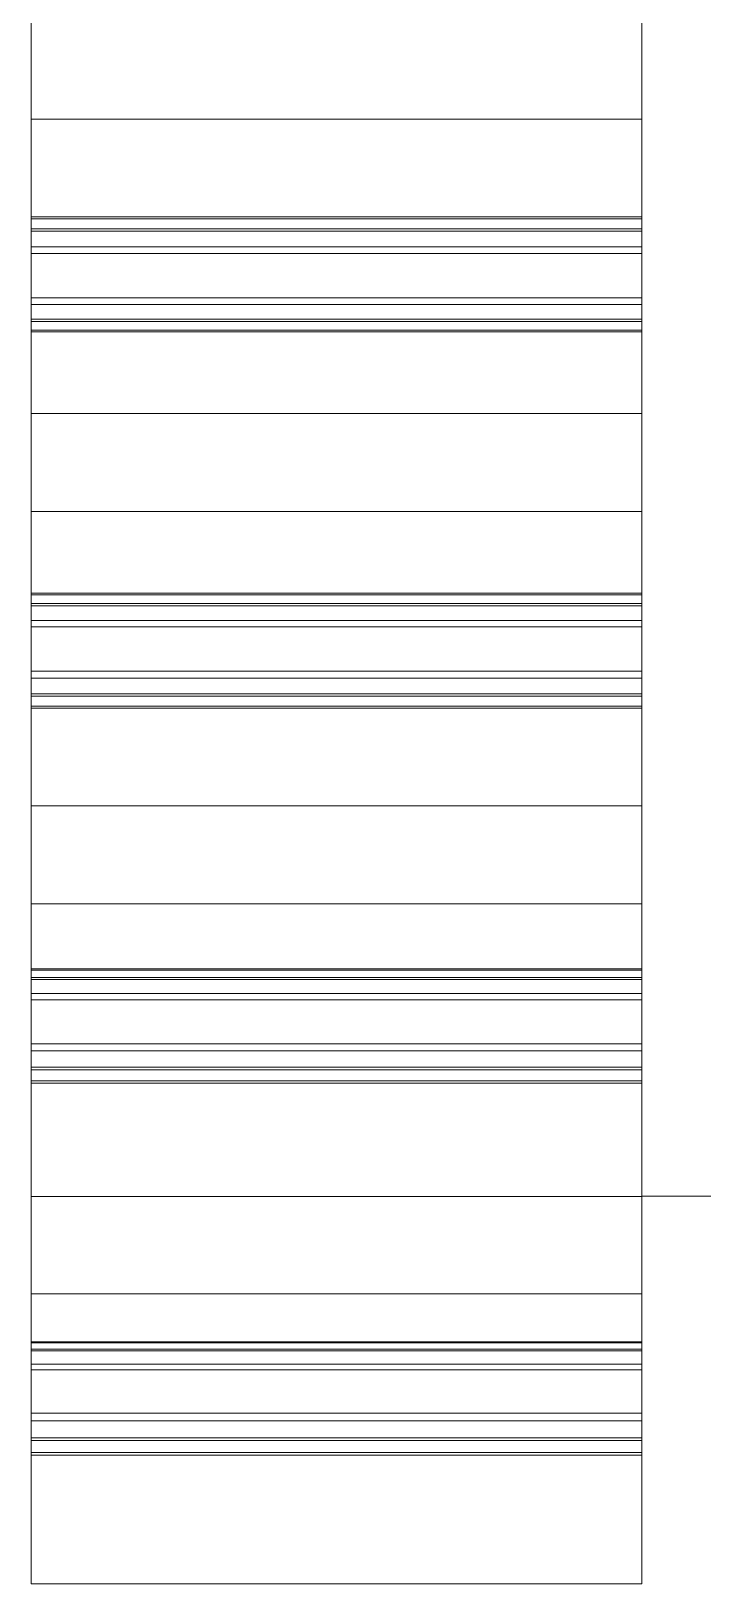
# Model space of a CAD drawing. Header units: millimetres. Extents: x 278858 to 279223, y 218711 to 219074.
# Drawn here: x 279146.13 to 279151.63, y 218806.66 to 218819.36 of the extents above; entities that cross this region are included whole.
import ezdxf

# ---------------------------------------------------------------- set-up
doc = ezdxf.new("R2010")
doc.units = ezdxf.units.MM
doc.header["$LTSCALE"] = 2
doc.layers.add('AM_9', color=251, linetype='Continuous', lineweight=15)

msp = doc.modelspace()

# ---------------------------------------------------------------- linework, layer by layer
at = {"layer": 'AM_9'}
for p, q in [((279146.131, 218819.438), (279146.131, 218818.636)), ((279151.131, 218818.636), (279151.131, 218819.438)), ((279146.131, 218818.609), (279146.131, 218818.636)), ((279146.131, 218818.636), (279151.131, 218818.636)), ((279146.131, 218818.581), (279146.131, 218818.609)), ((279151.131, 218818.636), (279151.131, 218818.609)), ((279151.131, 218818.609), (279151.131, 218818.581)), ((279146.131, 218818.555), (279146.131, 218818.581)), ((279146.131, 218818.528), (279146.131, 218818.555)), ((279146.131, 218818.502), (279146.131, 218818.528)), ((279146.131, 218818.477), (279146.131, 218818.502)), ((279146.131, 218818.452), (279146.131, 218818.477)), ((279151.131, 218818.581), (279151.131, 218818.555)), ((279151.131, 218818.555), (279151.131, 218818.528)), ((279151.131, 218818.528), (279151.131, 218818.502)), ((279151.131, 218818.502), (279151.131, 218818.477)), ((279151.131, 218818.477), (279151.131, 218818.452)), ((279146.131, 218818.427), (279146.131, 218818.452)), ((279146.131, 218818.402), (279146.131, 218818.427)), ((279146.131, 218818.378), (279146.131, 218818.402)), ((279146.131, 218818.355), (279146.131, 218818.378)), ((279146.131, 218818.331), (279146.131, 218818.355)), ((279151.131, 218818.452), (279151.131, 218818.427)), ((279151.131, 218818.427), (279151.131, 218818.402)), ((279151.131, 218818.402), (279151.131, 218818.378)), ((279151.131, 218818.378), (279151.131, 218818.355)), ((279151.131, 218818.355), (279151.131, 218818.331)), ((279146.131, 218818.309), (279146.131, 218818.331)), ((279146.131, 218818.286), (279146.131, 218818.309)), ((279146.131, 218818.264), (279146.131, 218818.286)), ((279146.131, 218818.242), (279146.131, 218818.264)), ((279146.131, 218818.221), (279146.131, 218818.242)), ((279146.131, 218818.2), (279146.131, 218818.221)), ((279151.131, 218818.331), (279151.131, 218818.309)), ((279151.131, 218818.309), (279151.131, 218818.286)), ((279151.131, 218818.286), (279151.131, 218818.264)), ((279151.131, 218818.264), (279151.131, 218818.242)), ((279151.131, 218818.242), (279151.131, 218818.221)), ((279151.131, 218818.221), (279151.131, 218818.2)), ((279146.131, 218818.179), (279146.131, 218818.2)), ((279146.131, 218818.159), (279146.131, 218818.179)), ((279146.131, 218818.139), (279146.131, 218818.159)), ((279146.131, 218818.119), (279146.131, 218818.139)), ((279146.131, 218818.1), (279146.131, 218818.119)), ((279146.131, 218818.081), (279146.131, 218818.1)), ((279151.131, 218818.2), (279151.131, 218818.179)), ((279151.131, 218818.179), (279151.131, 218818.159)), ((279151.131, 218818.159), (279151.131, 218818.139)), ((279151.131, 218818.139), (279151.131, 218818.119)), ((279151.131, 218818.119), (279151.131, 218818.1)), ((279151.131, 218818.1), (279151.131, 218818.081)), ((279146.131, 218818.062), (279146.131, 218818.081)), ((279146.131, 218818.044), (279146.131, 218818.062)), ((279146.131, 218818.026), (279146.131, 218818.044)), ((279146.131, 218818.009), (279146.131, 218818.026)), ((279146.131, 218817.992), (279146.131, 218818.009)), ((279146.131, 218817.975), (279146.131, 218817.992)), ((279146.131, 218817.958), (279146.131, 218817.975)), ((279151.131, 218818.081), (279151.131, 218818.062)), ((279151.131, 218818.062), (279151.131, 218818.044)), ((279151.131, 218818.044), (279151.131, 218818.026)), ((279151.131, 218818.026), (279151.131, 218818.009)), ((279151.131, 218818.009), (279151.131, 218817.992)), ((279151.131, 218817.992), (279151.131, 218817.975)), ((279151.131, 218817.975), (279151.131, 218817.958)), ((279146.131, 218817.942), (279146.131, 218817.958)), ((279146.131, 218817.926), (279146.131, 218817.942)), ((279146.131, 218817.91), (279146.131, 218817.926)), ((279146.131, 218817.895), (279146.131, 218817.91)), ((279146.131, 218817.88), (279146.131, 218817.895)), ((279146.131, 218817.865), (279146.131, 218817.88)), ((279146.131, 218817.851), (279146.131, 218817.865)), ((279146.131, 218817.837), (279146.131, 218817.851)), ((279146.131, 218817.821), (279146.131, 218817.837)), ((279146.131, 218817.837), (279151.131, 218817.837)), ((279151.131, 218817.958), (279151.131, 218817.942)), ((279151.131, 218817.942), (279151.131, 218817.926)), ((279151.131, 218817.926), (279151.131, 218817.91)), ((279151.131, 218817.91), (279151.131, 218817.895)), ((279151.131, 218817.895), (279151.131, 218817.88)), ((279151.131, 218817.88), (279151.131, 218817.865)), ((279151.131, 218817.865), (279151.131, 218817.851)), ((279151.131, 218817.851), (279151.131, 218817.837)), ((279151.131, 218817.837), (279151.131, 218817.821)), ((279146.131, 218817.74), (279146.131, 218817.821)), ((279146.131, 218817.821), (279151.131, 218817.821)), ((279146.131, 218817.72), (279146.131, 218817.74)), ((279146.131, 218817.74), (279151.131, 218817.74)), ((279146.131, 218817.593), (279146.131, 218817.72)), ((279146.131, 218817.72), (279151.131, 218817.72)), ((279151.131, 218817.821), (279151.131, 218817.74)), ((279151.131, 218817.74), (279151.131, 218817.72)), ((279151.131, 218817.72), (279151.131, 218817.593)), ((279146.131, 218817.536), (279146.131, 218817.593)), ((279146.131, 218817.593), (279151.131, 218817.593)), ((279151.131, 218817.593), (279151.131, 218817.536)), ((279146.131, 218817.536), (279146.131, 218817.174)), ((279146.131, 218817.536), (279151.131, 218817.536)), ((279151.131, 218817.174), (279151.131, 218817.536)), ((279146.131, 218817.121), (279146.131, 218817.174)), ((279146.131, 218817.174), (279151.131, 218817.174)), ((279146.131, 218817), (279146.131, 218817.121)), ((279146.131, 218817.121), (279151.131, 218817.121)), ((279151.131, 218817.174), (279151.131, 218817.121)), ((279151.131, 218817.121), (279151.131, 218817)), ((279146.131, 218816.982), (279146.131, 218817)), ((279146.131, 218817), (279151.131, 218817)), ((279146.131, 218816.91), (279146.131, 218816.982)), ((279146.131, 218816.982), (279151.131, 218816.982)), ((279151.131, 218817), (279151.131, 218816.982)), ((279151.131, 218816.982), (279151.131, 218816.91)), ((279146.131, 218816.897), (279146.131, 218816.91)), ((279146.131, 218816.91), (279151.131, 218816.91)), ((279146.131, 218816.885), (279146.131, 218816.897)), ((279146.131, 218816.897), (279151.131, 218816.897)), ((279146.131, 218816.874), (279146.131, 218816.885)), ((279146.131, 218816.862), (279146.131, 218816.874)), ((279146.131, 218816.85), (279146.131, 218816.862)), ((279146.131, 218816.838), (279146.131, 218816.85)), ((279146.131, 218816.825), (279146.131, 218816.838)), ((279146.131, 218816.812), (279146.131, 218816.825)), ((279151.131, 218816.91), (279151.131, 218816.897)), ((279151.131, 218816.897), (279151.131, 218816.885)), ((279151.131, 218816.885), (279151.131, 218816.874)), ((279151.131, 218816.874), (279151.131, 218816.862)), ((279151.131, 218816.862), (279151.131, 218816.85)), ((279151.131, 218816.85), (279151.131, 218816.838)), ((279151.131, 218816.838), (279151.131, 218816.825)), ((279151.131, 218816.825), (279151.131, 218816.812)), ((279146.131, 218816.799), (279146.131, 218816.812)), ((279146.131, 218816.786), (279146.131, 218816.799)), ((279146.131, 218816.772), (279146.131, 218816.786)), ((279146.131, 218816.758), (279146.131, 218816.772)), ((279146.131, 218816.744), (279146.131, 218816.758)), ((279146.131, 218816.729), (279146.131, 218816.744)), ((279146.131, 218816.714), (279146.131, 218816.729)), ((279146.131, 218816.699), (279146.131, 218816.714)), ((279146.131, 218816.683), (279146.131, 218816.699)), ((279151.131, 218816.812), (279151.131, 218816.799)), ((279151.131, 218816.799), (279151.131, 218816.786)), ((279151.131, 218816.786), (279151.131, 218816.772)), ((279151.131, 218816.772), (279151.131, 218816.758)), ((279151.131, 218816.758), (279151.131, 218816.744)), ((279151.131, 218816.744), (279151.131, 218816.729)), ((279151.131, 218816.729), (279151.131, 218816.714)), ((279151.131, 218816.714), (279151.131, 218816.699)), ((279151.131, 218816.699), (279151.131, 218816.683)), ((279146.131, 218816.667), (279146.131, 218816.683)), ((279146.131, 218816.651), (279146.131, 218816.667)), ((279146.131, 218816.634), (279146.131, 218816.651)), ((279146.131, 218816.617), (279146.131, 218816.634)), ((279146.131, 218816.6), (279146.131, 218816.617)), ((279146.131, 218816.583), (279146.131, 218816.6)), ((279146.131, 218816.565), (279146.131, 218816.583)), ((279151.131, 218816.683), (279151.131, 218816.667)), ((279151.131, 218816.667), (279151.131, 218816.651)), ((279151.131, 218816.651), (279151.131, 218816.634)), ((279151.131, 218816.634), (279151.131, 218816.617)), ((279151.131, 218816.617), (279151.131, 218816.6)), ((279151.131, 218816.6), (279151.131, 218816.583)), ((279151.131, 218816.583), (279151.131, 218816.565)), ((279146.131, 218816.547), (279146.131, 218816.565)), ((279146.131, 218816.528), (279146.131, 218816.547)), ((279146.131, 218816.509), (279146.131, 218816.528)), ((279146.131, 218816.49), (279146.131, 218816.509)), ((279146.131, 218816.47), (279146.131, 218816.49)), ((279146.131, 218816.45), (279146.131, 218816.47)), ((279146.131, 218816.43), (279146.131, 218816.45)), ((279151.131, 218816.565), (279151.131, 218816.547)), ((279151.131, 218816.547), (279151.131, 218816.528)), ((279151.131, 218816.528), (279151.131, 218816.509)), ((279151.131, 218816.509), (279151.131, 218816.49)), ((279151.131, 218816.49), (279151.131, 218816.47)), ((279151.131, 218816.47), (279151.131, 218816.45)), ((279151.131, 218816.45), (279151.131, 218816.43)), ((279146.131, 218816.409), (279146.131, 218816.43)), ((279146.131, 218816.388), (279146.131, 218816.409)), ((279146.131, 218816.367), (279146.131, 218816.388)), ((279146.131, 218816.345), (279146.131, 218816.367)), ((279146.131, 218816.323), (279146.131, 218816.345)), ((279146.131, 218816.3), (279146.131, 218816.323)), ((279151.131, 218816.43), (279151.131, 218816.409)), ((279151.131, 218816.409), (279151.131, 218816.388)), ((279151.131, 218816.388), (279151.131, 218816.367)), ((279151.131, 218816.367), (279151.131, 218816.345)), ((279151.131, 218816.345), (279151.131, 218816.323)), ((279151.131, 218816.323), (279151.131, 218816.3)), ((279146.131, 218816.277), (279146.131, 218816.3)), ((279146.131, 218816.254), (279146.131, 218816.277)), ((279146.131, 218816.23), (279146.131, 218816.254)), ((279146.131, 218816.23), (279146.131, 218815.427)), ((279146.131, 218816.23), (279151.131, 218816.23)), ((279151.131, 218816.3), (279151.131, 218816.277)), ((279151.131, 218816.277), (279151.131, 218816.254)), ((279151.131, 218816.254), (279151.131, 218816.23)), ((279151.131, 218815.427), (279151.131, 218816.23)), ((279146.131, 218815.403), (279146.131, 218815.427)), ((279146.131, 218815.427), (279151.131, 218815.427)), ((279151.131, 218815.427), (279151.131, 218815.403)), ((279146.131, 218815.38), (279146.131, 218815.403)), ((279146.131, 218815.357), (279146.131, 218815.38)), ((279146.131, 218815.334), (279146.131, 218815.357)), ((279146.131, 218815.312), (279146.131, 218815.334)), ((279146.131, 218815.29), (279146.131, 218815.312)), ((279151.131, 218815.403), (279151.131, 218815.38)), ((279151.131, 218815.38), (279151.131, 218815.357)), ((279151.131, 218815.357), (279151.131, 218815.334)), ((279151.131, 218815.334), (279151.131, 218815.312)), ((279151.131, 218815.312), (279151.131, 218815.29)), ((279146.131, 218815.269), (279146.131, 218815.29)), ((279146.131, 218815.248), (279146.131, 218815.269)), ((279146.131, 218815.227), (279146.131, 218815.248)), ((279146.131, 218815.207), (279146.131, 218815.227)), ((279146.131, 218815.187), (279146.131, 218815.207)), ((279146.131, 218815.167), (279146.131, 218815.187)), ((279151.131, 218815.29), (279151.131, 218815.269)), ((279151.131, 218815.269), (279151.131, 218815.248)), ((279151.131, 218815.248), (279151.131, 218815.227)), ((279151.131, 218815.227), (279151.131, 218815.207)), ((279151.131, 218815.207), (279151.131, 218815.187)), ((279151.131, 218815.187), (279151.131, 218815.167)), ((279146.131, 218815.148), (279146.131, 218815.167)), ((279146.131, 218815.129), (279146.131, 218815.148)), ((279146.131, 218815.11), (279146.131, 218815.129)), ((279146.131, 218815.092), (279146.131, 218815.11)), ((279146.131, 218815.074), (279146.131, 218815.092)), ((279146.131, 218815.057), (279146.131, 218815.074)), ((279146.131, 218815.039), (279146.131, 218815.057)), ((279151.131, 218815.167), (279151.131, 218815.148)), ((279151.131, 218815.148), (279151.131, 218815.129)), ((279151.131, 218815.129), (279151.131, 218815.11)), ((279151.131, 218815.11), (279151.131, 218815.092)), ((279151.131, 218815.092), (279151.131, 218815.074)), ((279151.131, 218815.074), (279151.131, 218815.057)), ((279151.131, 218815.057), (279151.131, 218815.039)), ((279146.131, 218815.022), (279146.131, 218815.039)), ((279146.131, 218815.006), (279146.131, 218815.022)), ((279146.131, 218814.99), (279146.131, 218815.006)), ((279146.131, 218814.974), (279146.131, 218814.99)), ((279146.131, 218814.958), (279146.131, 218814.974)), ((279146.131, 218814.943), (279146.131, 218814.958)), ((279146.131, 218814.928), (279146.131, 218814.943)), ((279146.131, 218814.913), (279146.131, 218814.928)), ((279151.131, 218815.039), (279151.131, 218815.022)), ((279151.131, 218815.022), (279151.131, 218815.006)), ((279151.131, 218815.006), (279151.131, 218814.99)), ((279151.131, 218814.99), (279151.131, 218814.974)), ((279151.131, 218814.974), (279151.131, 218814.958)), ((279151.131, 218814.958), (279151.131, 218814.943)), ((279151.131, 218814.943), (279151.131, 218814.928)), ((279151.131, 218814.928), (279151.131, 218814.913)), ((279146.131, 218814.899), (279146.131, 218814.913)), ((279146.131, 218814.885), (279146.131, 218814.899)), ((279146.131, 218814.871), (279146.131, 218814.885)), ((279146.131, 218814.857), (279146.131, 218814.871)), ((279146.131, 218814.844), (279146.131, 218814.857)), ((279146.131, 218814.831), (279146.131, 218814.844)), ((279146.131, 218814.819), (279146.131, 218814.831)), ((279146.131, 218814.807), (279146.131, 218814.819)), ((279146.131, 218814.795), (279146.131, 218814.807)), ((279146.131, 218814.783), (279146.131, 218814.795)), ((279151.131, 218814.913), (279151.131, 218814.899)), ((279151.131, 218814.899), (279151.131, 218814.885)), ((279151.131, 218814.885), (279151.131, 218814.871)), ((279151.131, 218814.871), (279151.131, 218814.857)), ((279151.131, 218814.857), (279151.131, 218814.844)), ((279151.131, 218814.844), (279151.131, 218814.831)), ((279151.131, 218814.831), (279151.131, 218814.819)), ((279151.131, 218814.819), (279151.131, 218814.807)), ((279151.131, 218814.807), (279151.131, 218814.795)), ((279151.131, 218814.795), (279151.131, 218814.783)), ((279146.131, 218814.771), (279146.131, 218814.783)), ((279146.131, 218814.76), (279146.131, 218814.771)), ((279146.131, 218814.746), (279146.131, 218814.76)), ((279146.131, 218814.76), (279151.131, 218814.76)), ((279146.131, 218814.675), (279146.131, 218814.746)), ((279146.131, 218814.746), (279151.131, 218814.746)), ((279146.131, 218814.657), (279146.131, 218814.675)), ((279146.131, 218814.675), (279151.131, 218814.675)), ((279151.131, 218814.783), (279151.131, 218814.771)), ((279151.131, 218814.771), (279151.131, 218814.76)), ((279151.131, 218814.76), (279151.131, 218814.746)), ((279151.131, 218814.746), (279151.131, 218814.675)), ((279151.131, 218814.675), (279151.131, 218814.657)), ((279146.131, 218814.536), (279146.131, 218814.657)), ((279146.131, 218814.657), (279151.131, 218814.657)), ((279146.131, 218814.483), (279146.131, 218814.536)), ((279146.131, 218814.536), (279151.131, 218814.536)), ((279151.131, 218814.657), (279151.131, 218814.536)), ((279151.131, 218814.536), (279151.131, 218814.483)), ((279146.131, 218814.483), (279146.131, 218814.121)), ((279146.131, 218814.483), (279151.131, 218814.483)), ((279151.131, 218814.121), (279151.131, 218814.483)), ((279146.131, 218814.064), (279146.131, 218814.121)), ((279146.131, 218814.121), (279151.131, 218814.121)), ((279146.131, 218813.937), (279146.131, 218814.064)), ((279146.131, 218814.064), (279151.131, 218814.064)), ((279151.131, 218814.121), (279151.131, 218814.064)), ((279151.131, 218814.064), (279151.131, 218813.937)), ((279146.131, 218813.917), (279146.131, 218813.937)), ((279146.131, 218813.937), (279151.131, 218813.937)), ((279146.131, 218813.836), (279146.131, 218813.917)), ((279146.131, 218813.917), (279151.131, 218813.917)), ((279151.131, 218813.937), (279151.131, 218813.917)), ((279151.131, 218813.917), (279151.131, 218813.836)), ((279146.131, 218813.82), (279146.131, 218813.836)), ((279146.131, 218813.836), (279151.131, 218813.836)), ((279146.131, 218813.806), (279146.131, 218813.82)), ((279146.131, 218813.82), (279151.131, 218813.82)), ((279146.131, 218813.791), (279146.131, 218813.806)), ((279146.131, 218813.777), (279146.131, 218813.791)), ((279146.131, 218813.762), (279146.131, 218813.777)), ((279151.131, 218813.836), (279151.131, 218813.82)), ((279151.131, 218813.82), (279151.131, 218813.806)), ((279151.131, 218813.806), (279151.131, 218813.791)), ((279151.131, 218813.791), (279151.131, 218813.777)), ((279151.131, 218813.777), (279151.131, 218813.762)), ((279146.131, 218813.746), (279146.131, 218813.762)), ((279146.131, 218813.731), (279146.131, 218813.746)), ((279146.131, 218813.715), (279146.131, 218813.731)), ((279146.131, 218813.699), (279146.131, 218813.715)), ((279146.131, 218813.682), (279146.131, 218813.699)), ((279146.131, 218813.665), (279146.131, 218813.682)), ((279146.131, 218813.648), (279146.131, 218813.665)), ((279146.131, 218813.63), (279146.131, 218813.648)), ((279151.131, 218813.762), (279151.131, 218813.746)), ((279151.131, 218813.746), (279151.131, 218813.731)), ((279151.131, 218813.731), (279151.131, 218813.715)), ((279151.131, 218813.715), (279151.131, 218813.699)), ((279151.131, 218813.699), (279151.131, 218813.682)), ((279151.131, 218813.682), (279151.131, 218813.665)), ((279151.131, 218813.665), (279151.131, 218813.648)), ((279151.131, 218813.648), (279151.131, 218813.63)), ((279146.131, 218813.613), (279146.131, 218813.63)), ((279146.131, 218813.594), (279146.131, 218813.613)), ((279146.131, 218813.576), (279146.131, 218813.594)), ((279146.131, 218813.557), (279146.131, 218813.576)), ((279146.131, 218813.538), (279146.131, 218813.557)), ((279146.131, 218813.518), (279146.131, 218813.538)), ((279151.131, 218813.63), (279151.131, 218813.613)), ((279151.131, 218813.613), (279151.131, 218813.594)), ((279151.131, 218813.594), (279151.131, 218813.576)), ((279151.131, 218813.576), (279151.131, 218813.557)), ((279151.131, 218813.557), (279151.131, 218813.538)), ((279151.131, 218813.538), (279151.131, 218813.518)), ((279146.131, 218813.498), (279146.131, 218813.518)), ((279146.131, 218813.478), (279146.131, 218813.498)), ((279146.131, 218813.457), (279146.131, 218813.478)), ((279146.131, 218813.436), (279146.131, 218813.457)), ((279146.131, 218813.415), (279146.131, 218813.436)), ((279146.131, 218813.393), (279146.131, 218813.415)), ((279146.131, 218813.371), (279146.131, 218813.393)), ((279151.131, 218813.518), (279151.131, 218813.498)), ((279151.131, 218813.498), (279151.131, 218813.478)), ((279151.131, 218813.478), (279151.131, 218813.457)), ((279151.131, 218813.457), (279151.131, 218813.436)), ((279151.131, 218813.436), (279151.131, 218813.415)), ((279151.131, 218813.415), (279151.131, 218813.393)), ((279151.131, 218813.393), (279151.131, 218813.371)), ((279146.131, 218813.348), (279146.131, 218813.371)), ((279146.131, 218813.325), (279146.131, 218813.348)), ((279146.131, 218813.302), (279146.131, 218813.325)), ((279146.131, 218813.278), (279146.131, 218813.302)), ((279146.131, 218813.254), (279146.131, 218813.278)), ((279151.131, 218813.371), (279151.131, 218813.348)), ((279151.131, 218813.348), (279151.131, 218813.325)), ((279151.131, 218813.325), (279151.131, 218813.302)), ((279151.131, 218813.302), (279151.131, 218813.278)), ((279151.131, 218813.278), (279151.131, 218813.254)), ((279146.131, 218813.23), (279146.131, 218813.254)), ((279146.131, 218813.205), (279146.131, 218813.23)), ((279146.131, 218813.18), (279146.131, 218813.205)), ((279146.131, 218813.154), (279146.131, 218813.18)), ((279146.131, 218813.128), (279146.131, 218813.154)), ((279151.131, 218813.254), (279151.131, 218813.23)), ((279151.131, 218813.23), (279151.131, 218813.205)), ((279151.131, 218813.205), (279151.131, 218813.18)), ((279151.131, 218813.18), (279151.131, 218813.154)), ((279151.131, 218813.154), (279151.131, 218813.128)), ((279146.131, 218813.102), (279146.131, 218813.128)), ((279146.131, 218813.075), (279146.131, 218813.102)), ((279146.131, 218813.048), (279146.131, 218813.075)), ((279146.131, 218813.021), (279146.131, 218813.048)), ((279146.131, 218813.021), (279146.131, 218812.219)), ((279146.131, 218813.021), (279151.131, 218813.021)), ((279151.131, 218813.128), (279151.131, 218813.102)), ((279151.131, 218813.102), (279151.131, 218813.075)), ((279151.131, 218813.075), (279151.131, 218813.048)), ((279151.131, 218813.048), (279151.131, 218813.021)), ((279151.131, 218812.219), (279151.131, 218813.021)), ((279146.131, 218812.199), (279146.131, 218812.219)), ((279146.131, 218812.219), (279151.131, 218812.219)), ((279146.131, 218812.18), (279146.131, 218812.199)), ((279146.131, 218812.161), (279146.131, 218812.18)), ((279146.131, 218812.142), (279146.131, 218812.161)), ((279146.131, 218812.124), (279146.131, 218812.142)), ((279146.131, 218812.106), (279146.131, 218812.124)), ((279151.131, 218812.219), (279151.131, 218812.199)), ((279151.131, 218812.199), (279151.131, 218812.18)), ((279151.131, 218812.18), (279151.131, 218812.161)), ((279151.131, 218812.161), (279151.131, 218812.142)), ((279151.131, 218812.142), (279151.131, 218812.124)), ((279151.131, 218812.124), (279151.131, 218812.106)), ((279146.131, 218812.089), (279146.131, 218812.106)), ((279146.131, 218812.071), (279146.131, 218812.089)), ((279146.131, 218812.055), (279146.131, 218812.071)), ((279146.131, 218812.038), (279146.131, 218812.055)), ((279146.131, 218812.022), (279146.131, 218812.038)), ((279146.131, 218812.006), (279146.131, 218812.022)), ((279146.131, 218811.99), (279146.131, 218812.006)), ((279151.131, 218812.106), (279151.131, 218812.089)), ((279151.131, 218812.089), (279151.131, 218812.071)), ((279151.131, 218812.071), (279151.131, 218812.055)), ((279151.131, 218812.055), (279151.131, 218812.038)), ((279151.131, 218812.038), (279151.131, 218812.022)), ((279151.131, 218812.022), (279151.131, 218812.006)), ((279151.131, 218812.006), (279151.131, 218811.99)), ((279146.131, 218811.975), (279146.131, 218811.99)), ((279146.131, 218811.96), (279146.131, 218811.975)), ((279146.131, 218811.945), (279146.131, 218811.96)), ((279146.131, 218811.931), (279146.131, 218811.945)), ((279146.131, 218811.917), (279146.131, 218811.931)), ((279146.131, 218811.903), (279146.131, 218811.917)), ((279146.131, 218811.89), (279146.131, 218811.903)), ((279146.131, 218811.877), (279146.131, 218811.89)), ((279146.131, 218811.864), (279146.131, 218811.877)), ((279151.131, 218811.99), (279151.131, 218811.975)), ((279151.131, 218811.975), (279151.131, 218811.96)), ((279151.131, 218811.96), (279151.131, 218811.945)), ((279151.131, 218811.945), (279151.131, 218811.931)), ((279151.131, 218811.931), (279151.131, 218811.917)), ((279151.131, 218811.917), (279151.131, 218811.903)), ((279151.131, 218811.903), (279151.131, 218811.89)), ((279151.131, 218811.89), (279151.131, 218811.877)), ((279151.131, 218811.877), (279151.131, 218811.864)), ((279146.131, 218811.852), (279146.131, 218811.864)), ((279146.131, 218811.839), (279146.131, 218811.852)), ((279146.131, 218811.827), (279146.131, 218811.839)), ((279146.131, 218811.816), (279146.131, 218811.827)), ((279146.131, 218811.804), (279146.131, 218811.816)), ((279146.131, 218811.793), (279146.131, 218811.804)), ((279146.131, 218811.782), (279146.131, 218811.793)), ((279146.131, 218811.772), (279146.131, 218811.782)), ((279146.131, 218811.762), (279146.131, 218811.772)), ((279146.131, 218811.751), (279146.131, 218811.762)), ((279146.131, 218811.742), (279146.131, 218811.751)), ((279146.131, 218811.732), (279146.131, 218811.742)), ((279151.131, 218811.864), (279151.131, 218811.852)), ((279151.131, 218811.852), (279151.131, 218811.839)), ((279151.131, 218811.839), (279151.131, 218811.827)), ((279151.131, 218811.827), (279151.131, 218811.816)), ((279151.131, 218811.816), (279151.131, 218811.804)), ((279151.131, 218811.804), (279151.131, 218811.793)), ((279151.131, 218811.793), (279151.131, 218811.782)), ((279151.131, 218811.782), (279151.131, 218811.772)), ((279151.131, 218811.772), (279151.131, 218811.762)), ((279151.131, 218811.762), (279151.131, 218811.751)), ((279151.131, 218811.751), (279151.131, 218811.742)), ((279151.131, 218811.742), (279151.131, 218811.732)), ((279146.131, 218811.723), (279146.131, 218811.732)), ((279146.131, 218811.714), (279146.131, 218811.723)), ((279146.131, 218811.705), (279146.131, 218811.714)), ((279146.131, 218811.697), (279146.131, 218811.705)), ((279146.131, 218811.688), (279146.131, 218811.697)), ((279146.131, 218811.678), (279146.131, 218811.688)), ((279146.131, 218811.688), (279151.131, 218811.688)), ((279146.131, 218811.616), (279146.131, 218811.678)), ((279146.131, 218811.678), (279151.131, 218811.678)), ((279146.131, 218811.6), (279146.131, 218811.616)), ((279146.131, 218811.616), (279151.131, 218811.616)), ((279151.131, 218811.732), (279151.131, 218811.723)), ((279151.131, 218811.723), (279151.131, 218811.714)), ((279151.131, 218811.714), (279151.131, 218811.705)), ((279151.131, 218811.705), (279151.131, 218811.697)), ((279151.131, 218811.697), (279151.131, 218811.688)), ((279151.131, 218811.688), (279151.131, 218811.678)), ((279151.131, 218811.678), (279151.131, 218811.616)), ((279151.131, 218811.616), (279151.131, 218811.6)), ((279146.131, 218811.486), (279146.131, 218811.6)), ((279146.131, 218811.6), (279151.131, 218811.6)), ((279151.131, 218811.6), (279151.131, 218811.486)), ((279146.131, 218811.435), (279146.131, 218811.486)), ((279146.131, 218811.486), (279151.131, 218811.486)), ((279146.131, 218811.435), (279146.131, 218811.075)), ((279146.131, 218811.435), (279151.131, 218811.435)), ((279151.131, 218811.486), (279151.131, 218811.435)), ((279151.131, 218811.075), (279151.131, 218811.435)), ((279146.131, 218811.016), (279146.131, 218811.075)), ((279146.131, 218811.075), (279151.131, 218811.075)), ((279146.131, 218810.883), (279146.131, 218811.016)), ((279146.131, 218811.016), (279151.131, 218811.016)), ((279151.131, 218811.075), (279151.131, 218811.016)), ((279151.131, 218811.016), (279151.131, 218810.883)), ((279146.131, 218810.861), (279146.131, 218810.883)), ((279146.131, 218810.883), (279151.131, 218810.883)), ((279146.131, 218810.772), (279146.131, 218810.861)), ((279146.131, 218810.861), (279151.131, 218810.861)), ((279151.131, 218810.883), (279151.131, 218810.861)), ((279151.131, 218810.861), (279151.131, 218810.772)), ((279146.131, 218810.753), (279146.131, 218810.772)), ((279146.131, 218810.772), (279151.131, 218810.772)), ((279146.131, 218810.736), (279146.131, 218810.753)), ((279146.131, 218810.753), (279151.131, 218810.753)), ((279146.131, 218810.719), (279146.131, 218810.736)), ((279151.131, 218810.772), (279151.131, 218810.753)), ((279151.131, 218810.753), (279151.131, 218810.736)), ((279151.131, 218810.736), (279151.131, 218810.719)), ((279146.131, 218810.701), (279146.131, 218810.719)), ((279146.131, 218810.683), (279146.131, 218810.701)), ((279146.131, 218810.665), (279146.131, 218810.683)), ((279146.131, 218810.646), (279146.131, 218810.665)), ((279146.131, 218810.628), (279146.131, 218810.646)), ((279146.131, 218810.608), (279146.131, 218810.628)), ((279146.131, 218810.589), (279146.131, 218810.608)), ((279151.131, 218810.719), (279151.131, 218810.701)), ((279151.131, 218810.701), (279151.131, 218810.683)), ((279151.131, 218810.683), (279151.131, 218810.665)), ((279151.131, 218810.665), (279151.131, 218810.646)), ((279151.131, 218810.646), (279151.131, 218810.628)), ((279151.131, 218810.628), (279151.131, 218810.608)), ((279151.131, 218810.608), (279151.131, 218810.589)), ((279146.131, 218810.569), (279146.131, 218810.589)), ((279146.131, 218810.549), (279146.131, 218810.569)), ((279146.131, 218810.528), (279146.131, 218810.549)), ((279146.131, 218810.507), (279146.131, 218810.528)), ((279146.131, 218810.486), (279146.131, 218810.507)), ((279146.131, 218810.464), (279146.131, 218810.486)), ((279151.131, 218810.589), (279151.131, 218810.569)), ((279151.131, 218810.569), (279151.131, 218810.549)), ((279151.131, 218810.549), (279151.131, 218810.528)), ((279151.131, 218810.528), (279151.131, 218810.507)), ((279151.131, 218810.507), (279151.131, 218810.486)), ((279151.131, 218810.486), (279151.131, 218810.464)), ((279146.131, 218810.442), (279146.131, 218810.464)), ((279146.131, 218810.419), (279146.131, 218810.442)), ((279146.131, 218810.396), (279146.131, 218810.419)), ((279146.131, 218810.373), (279146.131, 218810.396)), ((279146.131, 218810.349), (279146.131, 218810.373)), ((279146.131, 218810.325), (279146.131, 218810.349)), ((279151.131, 218810.464), (279151.131, 218810.442)), ((279151.131, 218810.442), (279151.131, 218810.419)), ((279151.131, 218810.419), (279151.131, 218810.396)), ((279151.131, 218810.396), (279151.131, 218810.373)), ((279151.131, 218810.373), (279151.131, 218810.349)), ((279151.131, 218810.349), (279151.131, 218810.325)), ((279146.131, 218810.301), (279146.131, 218810.325)), ((279146.131, 218810.276), (279146.131, 218810.301)), ((279146.131, 218810.251), (279146.131, 218810.276)), ((279146.131, 218810.226), (279146.131, 218810.251)), ((279146.131, 218810.2), (279146.131, 218810.226)), ((279151.131, 218810.325), (279151.131, 218810.301)), ((279151.131, 218810.301), (279151.131, 218810.276)), ((279151.131, 218810.276), (279151.131, 218810.251)), ((279151.131, 218810.251), (279151.131, 218810.226)), ((279151.131, 218810.226), (279151.131, 218810.2)), ((279146.131, 218810.173), (279146.131, 218810.2)), ((279146.131, 218810.146), (279146.131, 218810.173)), ((279146.131, 218810.119), (279146.131, 218810.146)), ((279146.131, 218810.092), (279146.131, 218810.119)), ((279146.131, 218810.064), (279146.131, 218810.092)), ((279151.131, 218810.2), (279151.131, 218810.173)), ((279151.131, 218810.173), (279151.131, 218810.146)), ((279151.131, 218810.146), (279151.131, 218810.119)), ((279151.131, 218810.119), (279151.131, 218810.092)), ((279151.131, 218810.092), (279151.131, 218810.064)), ((279146.131, 218810.035), (279146.131, 218810.064)), ((279146.131, 218810.006), (279146.131, 218810.035)), ((279146.131, 218809.977), (279146.131, 218810.006)), ((279146.131, 218809.947), (279146.131, 218809.977)), ((279151.131, 218810.064), (279151.131, 218810.035)), ((279151.131, 218810.035), (279151.131, 218810.006)), ((279151.131, 218810.006), (279151.131, 218809.977)), ((279151.131, 218809.977), (279151.131, 218809.947)), ((279146.131, 218809.917), (279146.131, 218809.947)), ((279146.131, 218809.887), (279146.131, 218809.917)), ((279146.131, 218809.856), (279146.131, 218809.887)), ((279146.131, 218809.825), (279146.131, 218809.856)), ((279151.131, 218809.947), (279151.131, 218809.917)), ((279151.131, 218809.917), (279151.131, 218809.887)), ((279151.131, 218809.887), (279151.131, 218809.856)), ((279151.131, 218809.856), (279151.131, 218809.825)), ((279146.131, 218809.825), (279146.131, 218809.029)), ((279146.131, 218809.825), (279151.131, 218809.825)), ((279176.131, 218809.828), (279151.131, 218809.828)), ((279151.131, 218809.029), (279151.131, 218809.825)), ((279146.131, 218809.013), (279146.131, 218809.029)), ((279146.131, 218809.029), (279151.131, 218809.029)), ((279146.131, 218808.998), (279146.131, 218809.013)), ((279146.131, 218808.983), (279146.131, 218808.998)), ((279146.131, 218808.969), (279146.131, 218808.983)), ((279146.131, 218808.954), (279146.131, 218808.969)), ((279146.131, 218808.94), (279146.131, 218808.954)), ((279151.131, 218809.029), (279151.131, 218809.013)), ((279151.131, 218809.013), (279151.131, 218808.998)), ((279151.131, 218808.998), (279151.131, 218808.983)), ((279151.131, 218808.983), (279151.131, 218808.969)), ((279151.131, 218808.969), (279151.131, 218808.954)), ((279151.131, 218808.954), (279151.131, 218808.94)), ((279146.131, 218808.927), (279146.131, 218808.94)), ((279146.131, 218808.914), (279146.131, 218808.927)), ((279146.131, 218808.901), (279146.131, 218808.914)), ((279146.131, 218808.888), (279146.131, 218808.901)), ((279146.131, 218808.875), (279146.131, 218808.888)), ((279146.131, 218808.863), (279146.131, 218808.875)), ((279146.131, 218808.852), (279146.131, 218808.863)), ((279146.131, 218808.84), (279146.131, 218808.852)), ((279146.131, 218808.829), (279146.131, 218808.84)), ((279146.131, 218808.818), (279146.131, 218808.829)), ((279151.131, 218808.94), (279151.131, 218808.927)), ((279151.131, 218808.927), (279151.131, 218808.914)), ((279151.131, 218808.914), (279151.131, 218808.901)), ((279151.131, 218808.901), (279151.131, 218808.888)), ((279151.131, 218808.888), (279151.131, 218808.875)), ((279151.131, 218808.875), (279151.131, 218808.863)), ((279151.131, 218808.863), (279151.131, 218808.852)), ((279151.131, 218808.852), (279151.131, 218808.84)), ((279151.131, 218808.84), (279151.131, 218808.829)), ((279151.131, 218808.829), (279151.131, 218808.818)), ((279146.131, 218808.807), (279146.131, 218808.818)), ((279146.131, 218808.797), (279146.131, 218808.807)), ((279146.131, 218808.787), (279146.131, 218808.797)), ((279146.131, 218808.777), (279146.131, 218808.787)), ((279146.131, 218808.767), (279146.131, 218808.777)), ((279146.131, 218808.758), (279146.131, 218808.767)), ((279146.131, 218808.749), (279146.131, 218808.758)), ((279146.131, 218808.74), (279146.131, 218808.749)), ((279146.131, 218808.732), (279146.131, 218808.74)), ((279146.131, 218808.723), (279146.131, 218808.732)), ((279146.131, 218808.715), (279146.131, 218808.723)), ((279146.131, 218808.707), (279146.131, 218808.715)), ((279146.131, 218808.7), (279146.131, 218808.707)), ((279146.131, 218808.692), (279146.131, 218808.7)), ((279151.131, 218808.818), (279151.131, 218808.807)), ((279151.131, 218808.807), (279151.131, 218808.797)), ((279151.131, 218808.797), (279151.131, 218808.787)), ((279151.131, 218808.787), (279151.131, 218808.777)), ((279151.131, 218808.777), (279151.131, 218808.767)), ((279151.131, 218808.767), (279151.131, 218808.758)), ((279151.131, 218808.758), (279151.131, 218808.749)), ((279151.131, 218808.749), (279151.131, 218808.74)), ((279151.131, 218808.74), (279151.131, 218808.732)), ((279151.131, 218808.732), (279151.131, 218808.723)), ((279151.131, 218808.723), (279151.131, 218808.715)), ((279151.131, 218808.715), (279151.131, 218808.707)), ((279151.131, 218808.707), (279151.131, 218808.7)), ((279151.131, 218808.7), (279151.131, 218808.692)), ((279146.131, 218808.685), (279146.131, 218808.692)), ((279146.131, 218808.679), (279146.131, 218808.685)), ((279146.131, 218808.672), (279146.131, 218808.679)), ((279146.131, 218808.666), (279146.131, 218808.672)), ((279146.131, 218808.659), (279146.131, 218808.666)), ((279146.131, 218808.653), (279146.131, 218808.659)), ((279146.131, 218808.648), (279146.131, 218808.653)), ((279146.131, 218808.642), (279146.131, 218808.648)), ((279146.131, 218808.637), (279146.131, 218808.642)), ((279146.131, 218808.629), (279146.131, 218808.637)), ((279146.131, 218808.637), (279151.131, 218808.637)), ((279146.131, 218808.577), (279146.131, 218808.629)), ((279146.131, 218808.629), (279151.131, 218808.629)), ((279146.131, 218808.563), (279146.131, 218808.577)), ((279146.131, 218808.577), (279151.131, 218808.577)), ((279151.131, 218808.692), (279151.131, 218808.685)), ((279151.131, 218808.685), (279151.131, 218808.679)), ((279151.131, 218808.679), (279151.131, 218808.672)), ((279151.131, 218808.672), (279151.131, 218808.666)), ((279151.131, 218808.666), (279151.131, 218808.659)), ((279151.131, 218808.659), (279151.131, 218808.653)), ((279151.131, 218808.653), (279151.131, 218808.648)), ((279151.131, 218808.648), (279151.131, 218808.642)), ((279151.131, 218808.642), (279151.131, 218808.637)), ((279151.131, 218808.637), (279151.131, 218808.629)), ((279151.131, 218808.629), (279151.131, 218808.577)), ((279151.131, 218808.577), (279151.131, 218808.563)), ((279146.131, 218808.456), (279146.131, 218808.563)), ((279146.131, 218808.563), (279151.131, 218808.563)), ((279146.131, 218808.41), (279146.131, 218808.456)), ((279146.131, 218808.456), (279151.131, 218808.456)), ((279151.131, 218808.563), (279151.131, 218808.456)), ((279151.131, 218808.456), (279151.131, 218808.41)), ((279146.131, 218808.41), (279146.131, 218808.053)), ((279146.131, 218808.41), (279151.131, 218808.41)), ((279151.131, 218808.053), (279151.131, 218808.41)), ((279146.131, 218807.992), (279146.131, 218808.053)), ((279146.131, 218808.053), (279151.131, 218808.053)), ((279146.131, 218807.853), (279146.131, 218807.992)), ((279146.131, 218807.992), (279151.131, 218807.992)), ((279151.131, 218808.053), (279151.131, 218807.992)), ((279151.131, 218807.992), (279151.131, 218807.853)), ((279146.131, 218807.83), (279146.131, 218807.853)), ((279146.131, 218807.853), (279151.131, 218807.853)), ((279146.131, 218807.732), (279146.131, 218807.83)), ((279146.131, 218807.83), (279151.131, 218807.83)), ((279151.131, 218807.853), (279151.131, 218807.83)), ((279151.131, 218807.83), (279151.131, 218807.732)), ((279146.131, 218807.71), (279146.131, 218807.732)), ((279146.131, 218807.732), (279151.131, 218807.732)), ((279146.131, 218807.691), (279146.131, 218807.71)), ((279146.131, 218807.71), (279151.131, 218807.71)), ((279146.131, 218807.671), (279146.131, 218807.691)), ((279151.131, 218807.732), (279151.131, 218807.71)), ((279151.131, 218807.71), (279151.131, 218807.691)), ((279151.131, 218807.691), (279151.131, 218807.671)), ((279146.131, 218807.65), (279146.131, 218807.671)), ((279146.131, 218807.63), (279146.131, 218807.65)), ((279146.131, 218807.609), (279146.131, 218807.63)), ((279146.131, 218807.587), (279146.131, 218807.609)), ((279146.131, 218807.566), (279146.131, 218807.587)), ((279146.131, 218807.543), (279146.131, 218807.566)), ((279151.131, 218807.671), (279151.131, 218807.65)), ((279151.131, 218807.65), (279151.131, 218807.63)), ((279151.131, 218807.63), (279151.131, 218807.609)), ((279151.131, 218807.609), (279151.131, 218807.587)), ((279151.131, 218807.587), (279151.131, 218807.566)), ((279151.131, 218807.566), (279151.131, 218807.543)), ((279146.131, 218807.521), (279146.131, 218807.543)), ((279146.131, 218807.498), (279146.131, 218807.521)), ((279146.131, 218807.475), (279146.131, 218807.498)), ((279146.131, 218807.451), (279146.131, 218807.475)), ((279146.131, 218807.427), (279146.131, 218807.451)), ((279146.131, 218807.403), (279146.131, 218807.427)), ((279151.131, 218807.543), (279151.131, 218807.521)), ((279151.131, 218807.521), (279151.131, 218807.498)), ((279151.131, 218807.498), (279151.131, 218807.475)), ((279151.131, 218807.475), (279151.131, 218807.451)), ((279151.131, 218807.451), (279151.131, 218807.427)), ((279151.131, 218807.427), (279151.131, 218807.403)), ((279146.131, 218807.378), (279146.131, 218807.403)), ((279146.131, 218807.353), (279146.131, 218807.378)), ((279146.131, 218807.327), (279146.131, 218807.353)), ((279146.131, 218807.301), (279146.131, 218807.327)), ((279146.131, 218807.275), (279146.131, 218807.301)), ((279151.131, 218807.403), (279151.131, 218807.378)), ((279151.131, 218807.378), (279151.131, 218807.353)), ((279151.131, 218807.353), (279151.131, 218807.327)), ((279151.131, 218807.327), (279151.131, 218807.301)), ((279151.131, 218807.301), (279151.131, 218807.275)), ((279146.131, 218807.248), (279146.131, 218807.275)), ((279146.131, 218807.221), (279146.131, 218807.248)), ((279146.131, 218807.193), (279146.131, 218807.221)), ((279146.131, 218807.165), (279146.131, 218807.193)), ((279151.131, 218807.275), (279151.131, 218807.248)), ((279151.131, 218807.248), (279151.131, 218807.221)), ((279151.131, 218807.221), (279151.131, 218807.193)), ((279151.131, 218807.193), (279151.131, 218807.165)), ((279146.131, 218807.136), (279146.131, 218807.165)), ((279146.131, 218807.108), (279146.131, 218807.136)), ((279146.131, 218807.078), (279146.131, 218807.108)), ((279146.131, 218807.049), (279146.131, 218807.078)), ((279146.131, 218807.018), (279146.131, 218807.049)), ((279151.131, 218807.165), (279151.131, 218807.136)), ((279151.131, 218807.136), (279151.131, 218807.108)), ((279151.131, 218807.108), (279151.131, 218807.078)), ((279151.131, 218807.078), (279151.131, 218807.049)), ((279151.131, 218807.049), (279151.131, 218807.018)), ((279146.131, 218806.988), (279146.131, 218807.018)), ((279146.131, 218806.957), (279146.131, 218806.988)), ((279146.131, 218806.925), (279146.131, 218806.957)), ((279146.131, 218806.893), (279146.131, 218806.925)), ((279151.131, 218807.018), (279151.131, 218806.988)), ((279151.131, 218806.988), (279151.131, 218806.957)), ((279151.131, 218806.957), (279151.131, 218806.925)), ((279151.131, 218806.925), (279151.131, 218806.893)), ((279146.131, 218806.861), (279146.131, 218806.893)), ((279146.131, 218806.828), (279146.131, 218806.861)), ((279146.131, 218806.795), (279146.131, 218806.828)), ((279146.131, 218806.761), (279146.131, 218806.795)), ((279151.131, 218806.893), (279151.131, 218806.861)), ((279151.131, 218806.861), (279151.131, 218806.828)), ((279151.131, 218806.828), (279151.131, 218806.795)), ((279151.131, 218806.795), (279151.131, 218806.761)), ((279146.131, 218806.727), (279146.131, 218806.761)), ((279146.131, 218806.693), (279146.131, 218806.727)), ((279146.131, 218806.658), (279146.131, 218806.693)), ((279151.131, 218806.761), (279151.131, 218806.727)), ((279151.131, 218806.727), (279151.131, 218806.693)), ((279151.131, 218806.693), (279151.131, 218806.658)), ((279146.131, 218806.658), (279151.131, 218806.658))]:
    msp.add_line(p, q, dxfattribs=at)

doc.saveas('drawing.dxf')
